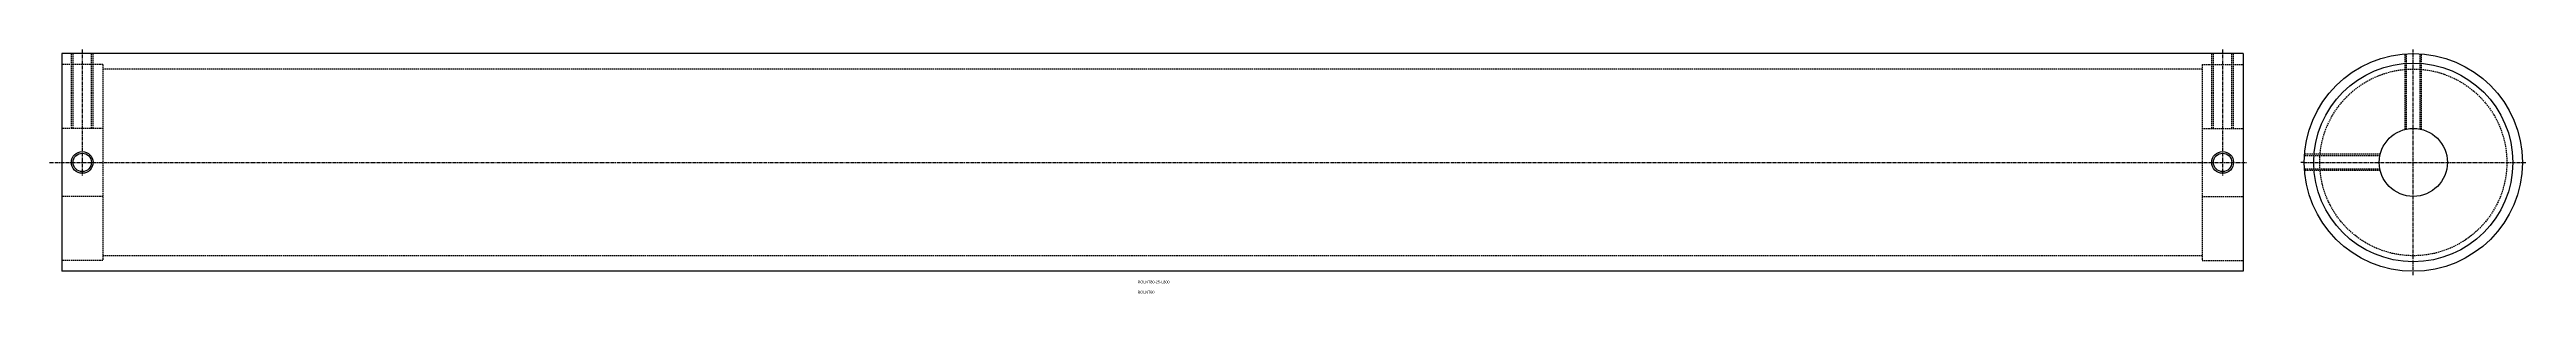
# Model space of a CAD drawing. Extents: x -367 to 541, y -22 to 67.
import ezdxf

# ---------------------------------------------------------------- set-up
doc = ezdxf.new("R2010")
doc.units = 0
doc.linetypes.add('CENTER', pattern=[2, 1.25, -0.25, 0.25, -0.25])
doc.linetypes.add('DASHED', pattern=[0.75, 0.5, -0.25])
doc.layers.get('0').update_dxf_attribs({"linetype": 'CONTINUOUS'})
doc.layers.add('CENTER', color=1, linetype='CENTER')

msp = doc.modelspace()

# ---------------------------------------------------------------- linework, layer by layer
at = {"color": 7, "linetype": 'CONTINUOUS'}
for p, q in [((-362.79, 65.85), (-362.79, -14.15)), ((437.21, 65.85), (-362.79, 65.85)), ((437.21, 65.85), (437.21, -14.15)), ((437.21, -14.15), (-362.79, -14.15))]:
    msp.add_line(p, q, dxfattribs=at)
at = {"color": 3, "linetype": 'DASHED'}
for p, q in [((-359.29, 38.35), (-359.29, 65.85)), ((-358.67, 38.35), (-358.67, 65.85)), ((-351.92, 38.35), (-351.92, 65.85)), ((-351.29, 38.35), (-351.29, 65.85)), ((425.71, 38.35), (425.71, 65.85)), ((426.33, 38.35), (426.33, 65.85)), ((433.08, 38.35), (433.08, 65.85)), ((433.71, 38.35), (433.71, 65.85)), ((496.64, 37.99), (496.64, 65.74)), ((497.18, 38.11), (497.18, 65.78)), ((502.1, 38.11), (502.1, 65.78)), ((502.64, 37.99), (502.64, 65.74)), ((-347.79, 61.85), (-362.79, 61.85)), ((-347.79, 61.85), (-347.79, -10.15)), ((422.21, 60.15), (-347.79, 60.15)), ((422.21, 61.85), (422.21, -10.15)), ((422.21, 61.85), (437.21, 61.85)), ((-347.79, 38.35), (-362.79, 38.35)), ((422.21, 38.35), (437.21, 38.35)), ((487.39, 28.31), (459.72, 28.31)), ((487.51, 28.85), (459.76, 28.85)), ((487.39, 23.39), (459.72, 23.39)), ((487.51, 22.85), (459.76, 22.85)), ((-347.79, 13.35), (-362.79, 13.35)), ((422.21, 13.35), (437.21, 13.35)), ((422.21, -8.45), (-347.79, -8.45)), ((-347.79, -10.15), (-362.79, -10.15)), ((422.21, -10.15), (437.21, -10.15))]:
    msp.add_line(p, q, dxfattribs=at)
at = {"color": 7, "linetype": 'CONTINUOUS'}
for centre, radius in [((499.64, 25.85), 40), ((499.64, 25.85), 36.5), ((499.64, 25.85), 12.5), ((-355.29, 25.85), 3.38), ((429.71, 25.85), 3.38)]:
    msp.add_circle(centre, radius, dxfattribs=at)
at = {"color": 3, "linetype": 'DASHED'}
msp.add_circle((499.64, 25.85), 34.3, dxfattribs=at)
at = {"color": 3, "linetype": 'CONTINUOUS'}
for centre in [(-355.29, 25.85), (429.71, 25.85)]:
    msp.add_circle(centre, 4, dxfattribs=at)
at = {"layer": 'CENTER', "color": 1, "linetype": 'CENTER'}
for p, q in [((-355.29, 67.35), (-355.29, 21)), ((429.71, 67.35), (429.71, 21)), ((499.64, -15.65), (499.64, 67.35)), ((-367.29, 25.85), (438.71, 25.85)), ((459.64, 25.85), (458.14, 25.85)), ((459.64, 25.85), (539.64, 25.85)), ((539.64, 25.85), (541.14, 25.85))]:
    msp.add_line(p, q, dxfattribs=at)

# ---------------------------------------------------------------- texts
at = {"color": 7, "linetype": 'CONTINUOUS'}
for s, p in [('ROLNT80-25-L800', (31.75, -18.59)), ('ROLNT80', (31.75, -22.34))]:
    msp.add_text(s, height=1, dxfattribs=at).set_placement(p)

doc.saveas('drawing.dxf')
